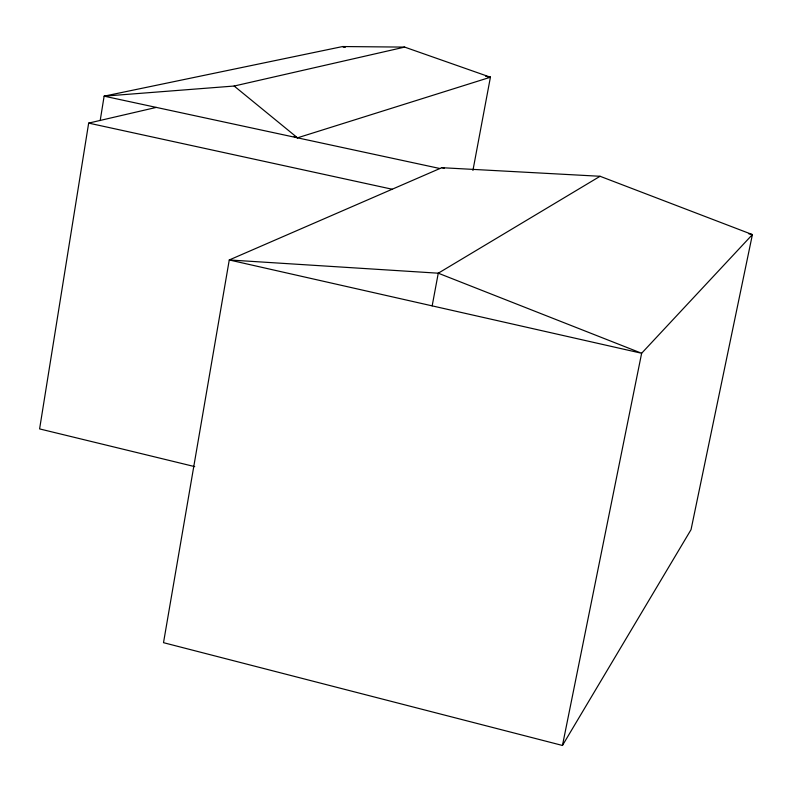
<?xml version="1.0" encoding="UTF-8"?>
<svg xmlns="http://www.w3.org/2000/svg" width="792" height="792" viewBox="0 0 792 792"><rect width="100%" height="100%" fill="white"/><g stroke="black" fill="none" stroke-linecap="round" stroke-linejoin="round"><path stroke-width="1.19" d="M156.291 107.405L88.664 123.106L39.6 428.908L194.713 466.617M100.188 120.582L104.128 96.159L342.649 46.54L404.663 47.104L490.416 77.22L472.923 170.448M432.165 305.87L438.263 273.2L600.069 176.279L752.4 234.59L691.04 529.65L562.459 745.46L163.508 642.678L229.264 259.964L441.807 167.696L600.069 176.279M562.459 745.46L641.639 353.262L752.4 234.59L748.777 233.808M294.139 136.392L297.505 137.828L490.416 77.22L485.565 76.21M439.926 168.518L104.128 96.159L234.155 86.031L404.663 47.104M487.971 76.903L490.416 77.22M345.074 47.045L342.649 46.54L344.995 47.302M441.807 167.696L444.233 168.221M88.664 123.106L392.198 189.239M234.155 86.031L297.505 137.828M438.263 273.2L229.264 259.964L641.639 353.262L438.263 273.2"/></g></svg>
